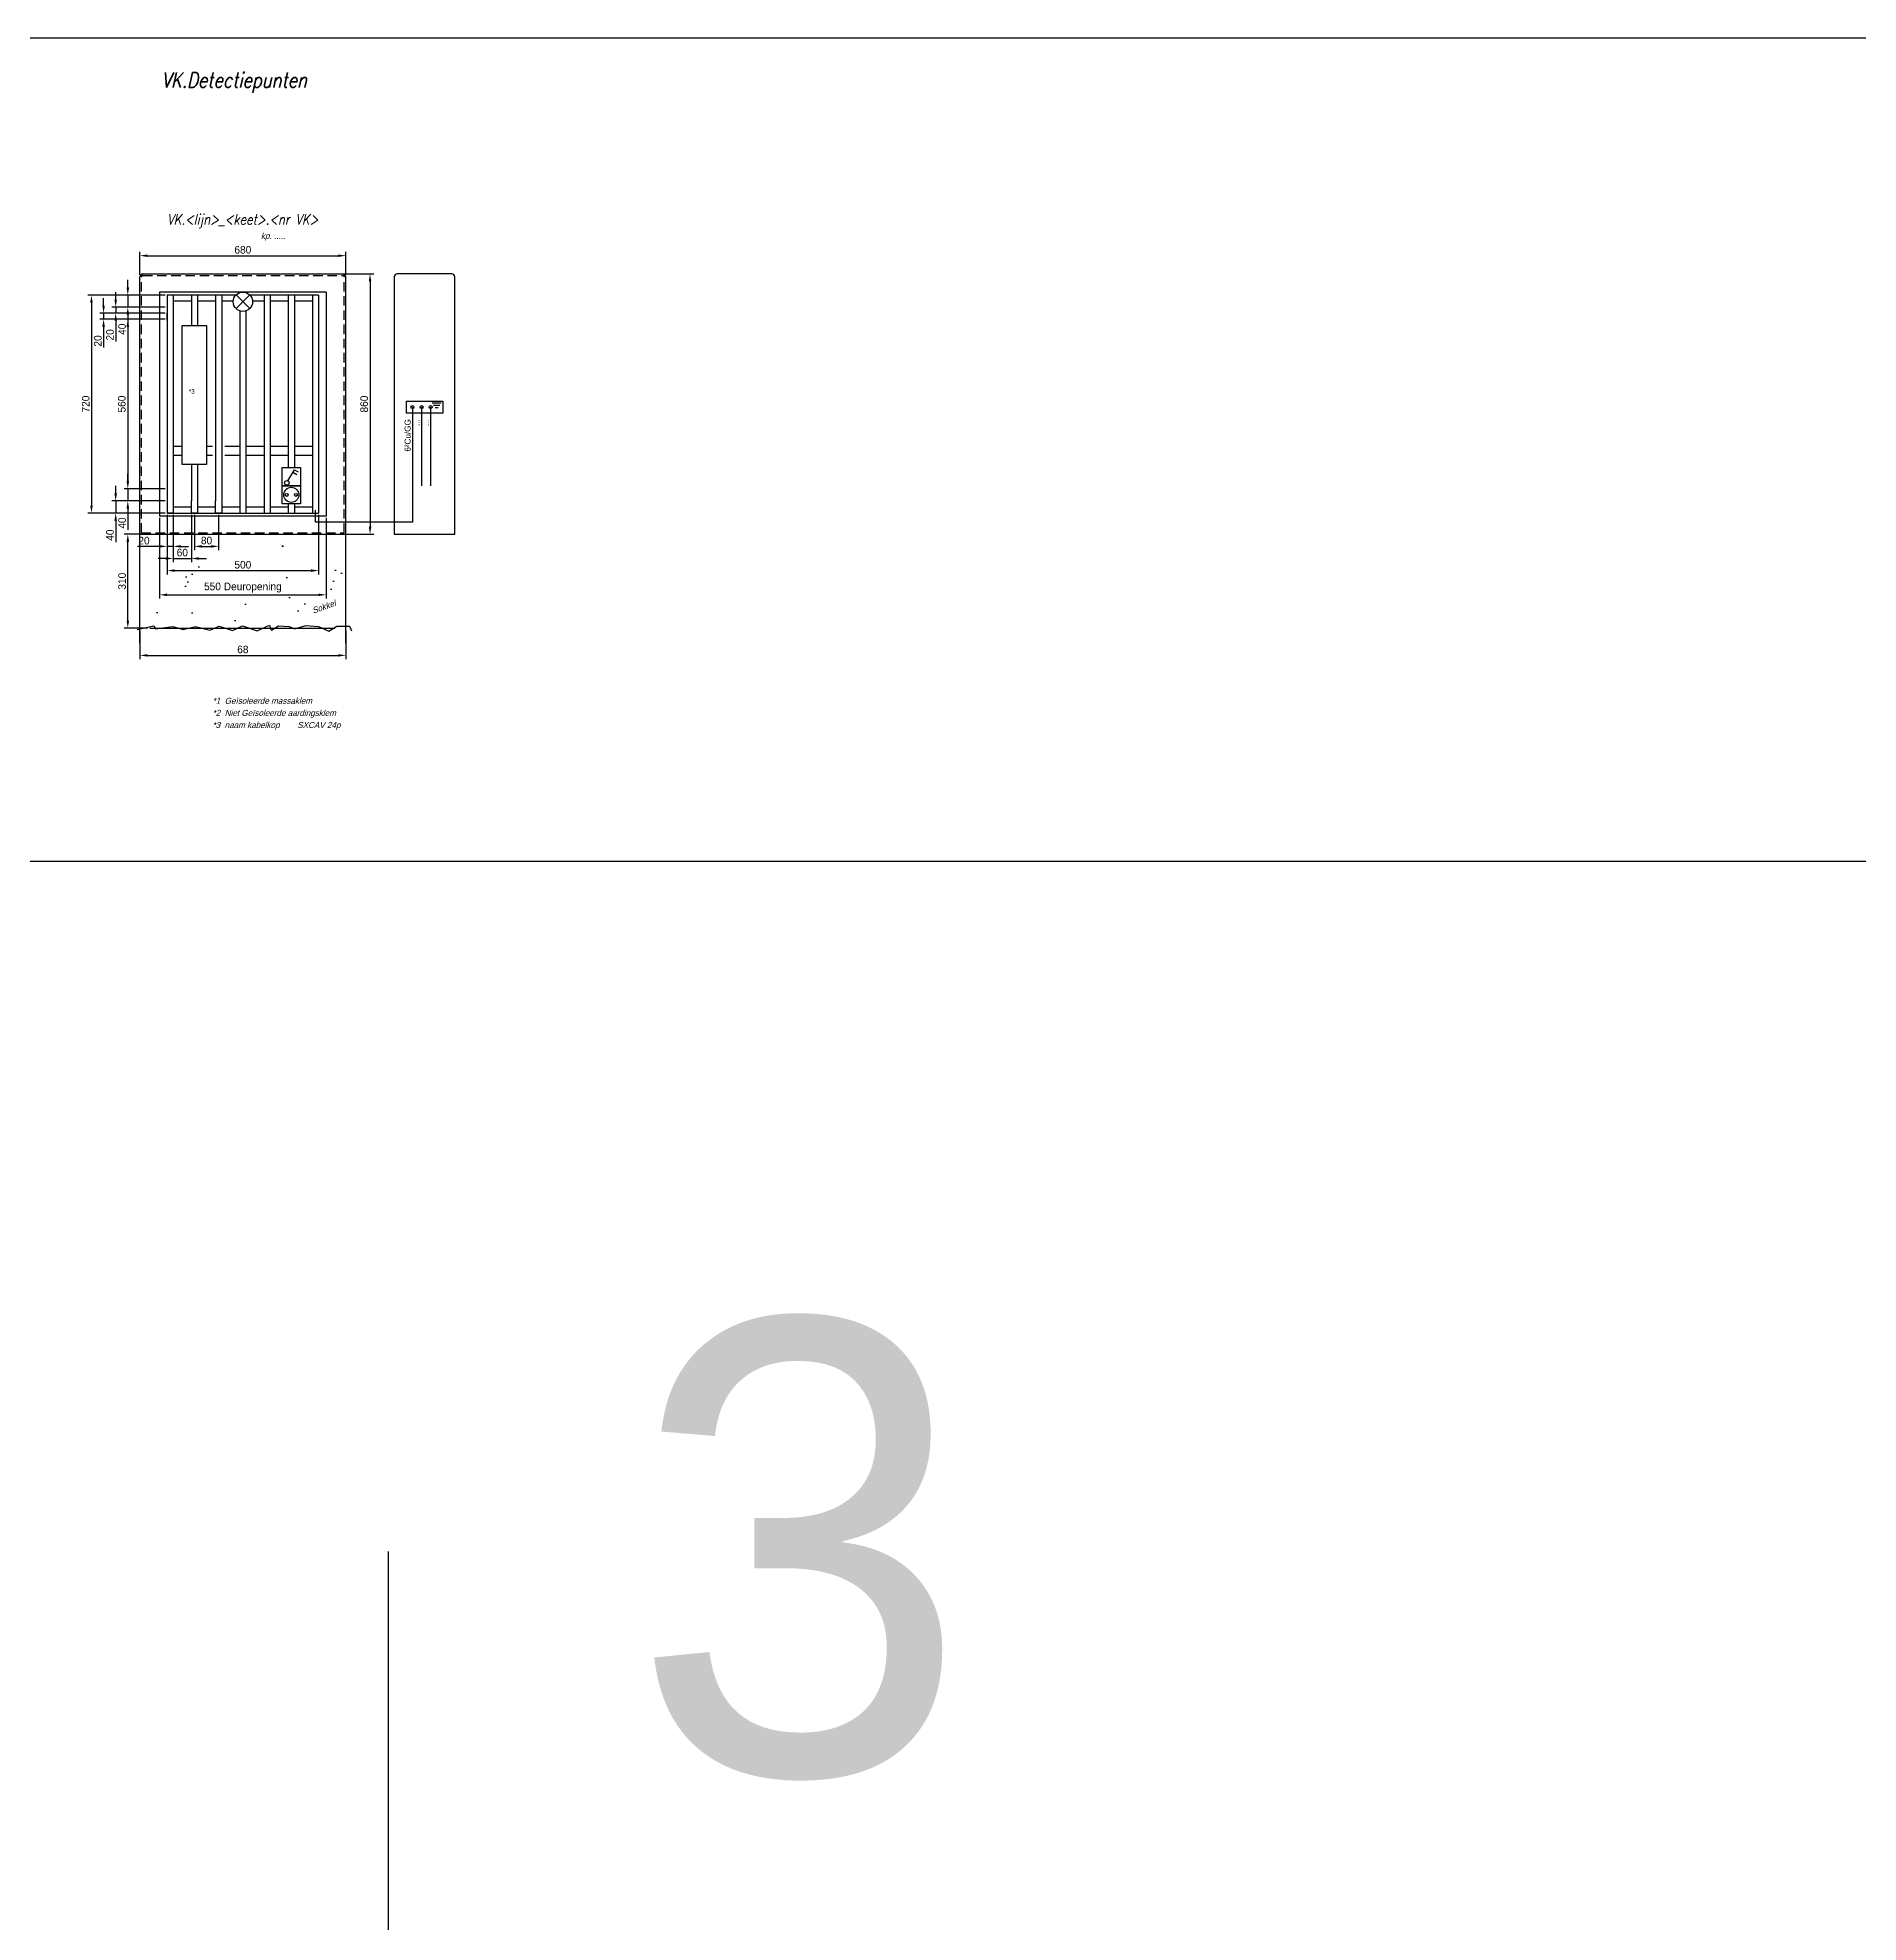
# Model space of a CAD drawing. Header units: millimetres. Extents: x -1040 to 5136, y -2580 to 8636.
# Drawn here: x 748 to 1350, y -486 to 136 of the extents above; entities that cross this region are included whole.
import ezdxf
from ezdxf.enums import TextEntityAlignment as Align

# ---------------------------------------------------------------- set-up
doc = ezdxf.new("R2010")
doc.units = ezdxf.units.MM
doc.linetypes.add('HIDDEN2', pattern=[4.6875, 3.125, -1.5625])
doc.layers.add('kader', color=7, linetype='Continuous')
doc.layers.add('noprint', color=40, linetype='Continuous', plot=False)
doc.styles.add('ISO', font='isoplus')
doc.styles.add('ISO2S', font='isoplus', dxfattribs={"oblique": 15, "height": 2})
doc.styles.add('isoplus', font='isoplus.shx')
doc.styles.add('ITALICT', font='italict', dxfattribs={"width": 0.8})
doc.styles.add('MONO_8', font='monotxt', dxfattribs={"width": 0.8})
doc.styles.get("Standard").update_dxf_attribs({"font": 'isoplus.shx'})
doc.dimstyles.new('ISO-25', dxfattribs={"dimtxt": 2.5, "dimasz": 2.5, "dimexe": 1.25, "dimexo": 0.625, "dimtad": 1, "dimtxsty": 'Standard', "dimcen": 2.5, "dimadec": 0, "dimazin": 0, "dimtfac": 1, "dimtmove": 0, "dimatfit": 3, "dimfxl": 1, "dimarcsym": 0})

# ---------------------------------------------------------------- blocks, each defined once
blk = doc.blocks.new('paginalayout')
at = {"layer": 'noprint', "linetype": 'Continuous'}
for p, q in [((610, 136), (820, 136)), ((820, 136), (1030, 136)), ((1030, 136), (1240, 136)), ((1240, 136), (1450, 136))]:
    blk.add_line(p, q, dxfattribs=at)
at = {"layer": 'noprint'}
for p, q in [((-136, -136), (5000, -136)), ((864, -364), (864, -2500))]:
    blk.add_line(p, q, dxfattribs=at)
blk.add_text('3', height=150, dxfattribs=at).set_placement((1000, -362.5), align=Align.MIDDLE_CENTER)
blk = doc.blocks.new('*D242')
at = {"color": 0, "lineweight": -2, "transparency": 16777216}
for p, q in [((782, 57.63), (782, 65.25)), ((784.5, 64), (847.5, 64)), ((850, 57.63), (850, 65.25))]:
    blk.add_line(p, q, dxfattribs=at)
at = {"color": 0, "transparency": 16777216}
for points in [[(784.5, 64.42), (784.5, 63.58), (782, 64)], [(847.5, 64.42), (847.5, 63.58), (850, 64)]]:
    blk.add_solid(points, dxfattribs=at)
at = {"layer": 'Defpoints', "color": 0, "transparency": 16777216}
for p in [(850, 64), (782, 57), (850, 57)]:
    blk.add_point(p, dxfattribs=at)
at = {"color": 0, "transparency": 16777216, "insert": (816, 65.94), "char_height": 2.5, "attachment_point": 5}
blk.add_mtext('680', dxfattribs=at)
blk = doc.blocks.new('*D243')
at = {"color": 0, "lineweight": -2, "transparency": 16777216}
for p, q in [((784.6, -28), (776.75, -28)), ((778, -56.5), (778, -30.5)), ((784.6, -59), (776.75, -59))]:
    blk.add_line(p, q, dxfattribs=at)
at = {"color": 0, "transparency": 16777216}
for points in [[(777.58, -30.5), (778.42, -30.5), (778, -28)], [(777.58, -56.5), (778.42, -56.5), (778, -59)]]:
    blk.add_solid(points, dxfattribs=at)
at = {"layer": 'Defpoints', "color": 0, "transparency": 16777216}
for p in [(778, -28), (785.22, -28), (785.22, -59)]:
    blk.add_point(p, dxfattribs=at)
at = {"color": 0, "transparency": 16777216, "insert": (776.12, -43.5), "char_height": 2.5, "attachment_point": 5, "rotation": 90}
blk.add_mtext('310', dxfattribs=at)
blk = doc.blocks.new('*D244')
at = {"color": 0, "lineweight": -2, "transparency": 16777216}
for p, q in [((782, -59.87), (782, -69.25)), ((850, -59.87), (850, -69.25)), ((784.5, -68), (847.5, -68))]:
    blk.add_line(p, q, dxfattribs=at)
at = {"color": 0, "transparency": 16777216}
for points in [[(784.5, -67.58), (784.5, -68.42), (782, -68)], [(847.5, -67.58), (847.5, -68.42), (850, -68)]]:
    blk.add_solid(points, dxfattribs=at)
at = {"layer": 'Defpoints', "color": 0, "transparency": 16777216}
for p in [(782, -59.24), (850, -59.24), (850, -68)]:
    blk.add_point(p, dxfattribs=at)
at = {"color": 0, "transparency": 16777216, "insert": (816, -66.06), "char_height": 2.5, "attachment_point": 5}
blk.add_mtext('68', dxfattribs=at)
blk = doc.blocks.new('*D245')
at = {"color": 0, "lineweight": -2, "transparency": 16777216}
for p, q in [((790.37, 51), (776.75, 51)), ((778, 53.5), (778, 56)), ((778, 51), (778, 47)), ((790.37, 47), (776.75, 47)), ((778, 44.5), (778, 37.42))]:
    blk.add_line(p, q, dxfattribs=at)
at = {"color": 0, "transparency": 16777216}
for points in [[(777.58, 53.5), (778.42, 53.5), (778, 51)], [(777.58, 44.5), (778.42, 44.5), (778, 47)]]:
    blk.add_solid(points, dxfattribs=at)
at = {"layer": 'Defpoints', "color": 0, "transparency": 16777216}
for p in [(791, 51), (778, 47), (791, 47)]:
    blk.add_point(p, dxfattribs=at)
at = {"color": 0, "transparency": 16777216, "insert": (776.12, 39.71), "char_height": 2.5, "attachment_point": 5, "rotation": 90}
blk.add_mtext('40', dxfattribs=at)
blk = doc.blocks.new('*D246')
at = {"color": 0, "lineweight": -2, "transparency": 16777216}
for p, q in [((774, 49.5), (774, 52)), ((790.37, 47), (772.75, 47)), ((790.37, 45), (772.75, 45)), ((774, 47), (774, 45)), ((774, 42.5), (774, 35.7))]:
    blk.add_line(p, q, dxfattribs=at)
at = {"color": 0, "transparency": 16777216}
for points in [[(773.58, 49.5), (774.42, 49.5), (774, 47)], [(773.58, 42.5), (774.42, 42.5), (774, 45)]]:
    blk.add_solid(points, dxfattribs=at)
at = {"layer": 'Defpoints', "color": 0, "transparency": 16777216}
for p in [(774, 45), (791, 47), (791, 45)]:
    blk.add_point(p, dxfattribs=at)
at = {"color": 0, "transparency": 16777216, "insert": (772.12, 37.85), "char_height": 2.5, "attachment_point": 5, "rotation": 90}
blk.add_mtext('20', dxfattribs=at)
blk = doc.blocks.new('*D247')
at = {"color": 0, "lineweight": -2, "transparency": 16777216}
for p, q in [((770, 47.5), (770, 50)), ((790.37, 45), (768.75, 45)), ((770, 45), (770, 43)), ((790.37, 43), (768.75, 43)), ((770, 40.5), (770, 33.7))]:
    blk.add_line(p, q, dxfattribs=at)
at = {"color": 0, "transparency": 16777216}
for points in [[(769.58, 47.5), (770.42, 47.5), (770, 45)], [(769.58, 40.5), (770.42, 40.5), (770, 43)]]:
    blk.add_solid(points, dxfattribs=at)
at = {"layer": 'Defpoints', "color": 0, "transparency": 16777216}
for p in [(791, 45), (770, 43), (791, 43)]:
    blk.add_point(p, dxfattribs=at)
at = {"color": 0, "transparency": 16777216, "insert": (768.12, 35.85), "char_height": 2.5, "attachment_point": 5, "rotation": 90}
blk.add_mtext('20', dxfattribs=at)
blk = doc.blocks.new('*D248')
at = {"color": 0, "lineweight": -2, "transparency": 16777216}
for p, q in [((790.37, 43), (776.75, 43)), ((778, 40.5), (778, -10.5)), ((790.37, -13), (776.75, -13))]:
    blk.add_line(p, q, dxfattribs=at)
at = {"color": 0, "transparency": 16777216}
for points in [[(777.58, 40.5), (778.42, 40.5), (778, 43)], [(777.58, -10.5), (778.42, -10.5), (778, -13)]]:
    blk.add_solid(points, dxfattribs=at)
at = {"layer": 'Defpoints', "color": 0, "transparency": 16777216}
for p in [(791, 43), (778, -13), (791, -13)]:
    blk.add_point(p, dxfattribs=at)
at = {"color": 0, "transparency": 16777216, "insert": (776.03, 15), "char_height": 2.5, "attachment_point": 5, "rotation": 90}
blk.add_mtext('560', dxfattribs=at)
blk = doc.blocks.new('*D249')
at = {"color": 0, "lineweight": -2, "transparency": 16777216}
for p, q in [((778, -10.5), (778, -8)), ((790.37, -13), (776.75, -13)), ((790.37, -17), (776.75, -17)), ((778, -13), (778, -17)), ((778, -19.5), (778, -26.58))]:
    blk.add_line(p, q, dxfattribs=at)
at = {"color": 0, "transparency": 16777216}
for points in [[(777.58, -10.5), (778.42, -10.5), (778, -13)], [(777.58, -19.5), (778.42, -19.5), (778, -17)]]:
    blk.add_solid(points, dxfattribs=at)
at = {"layer": 'Defpoints', "color": 0, "transparency": 16777216}
for p in [(778, -17), (791, -13), (791, -17)]:
    blk.add_point(p, dxfattribs=at)
at = {"color": 0, "transparency": 16777216, "insert": (776.12, -24.29), "char_height": 2.5, "attachment_point": 5, "rotation": 90}
blk.add_mtext('40', dxfattribs=at)
blk = doc.blocks.new('*D250')
at = {"color": 0, "lineweight": -2, "transparency": 16777216}
for p, q in [((774, -14.5), (774, -12)), ((790.37, -17), (772.75, -17)), ((774, -17), (774, -21)), ((790.37, -21), (772.75, -21)), ((774, -23.5), (774, -30.58))]:
    blk.add_line(p, q, dxfattribs=at)
at = {"color": 0, "transparency": 16777216}
for points in [[(773.58, -14.5), (774.42, -14.5), (774, -17)], [(773.58, -23.5), (774.42, -23.5), (774, -21)]]:
    blk.add_solid(points, dxfattribs=at)
at = {"layer": 'Defpoints', "color": 0, "transparency": 16777216}
for p in [(791, -17), (774, -21), (791, -21)]:
    blk.add_point(p, dxfattribs=at)
at = {"color": 0, "transparency": 16777216, "insert": (772.12, -28.29), "char_height": 2.5, "attachment_point": 5, "rotation": 90}
blk.add_mtext('40', dxfattribs=at)
blk = doc.blocks.new('*D251')
at = {"color": 0, "lineweight": -2, "transparency": 16777216}
for p, q in [((791, -21.62), (791, -33.25)), ((793, -21.62), (793, -33.25)), ((788.5, -32), (781.2, -32)), ((793, -32), (791, -32)), ((795.5, -32), (798, -32))]:
    blk.add_line(p, q, dxfattribs=at)
at = {"color": 0, "transparency": 16777216}
for points in [[(788.5, -31.58), (788.5, -32.42), (791, -32)], [(795.5, -31.58), (795.5, -32.42), (793, -32)]]:
    blk.add_solid(points, dxfattribs=at)
at = {"layer": 'Defpoints', "color": 0, "transparency": 16777216}
for p in [(791, -21), (793, -21), (793, -32)]:
    blk.add_point(p, dxfattribs=at)
at = {"color": 0, "transparency": 16777216, "insert": (783.35, -30.12), "char_height": 2.5, "attachment_point": 5}
blk.add_mtext('20', dxfattribs=at)
blk = doc.blocks.new('*D252')
at = {"color": 0, "lineweight": -2, "transparency": 16777216}
for p, q in [((793, -21.62), (793, -37.25)), ((799, -21.62), (799, -37.25)), ((790.5, -36), (788, -36)), ((793, -36), (799, -36)), ((801.5, -36), (804, -36))]:
    blk.add_line(p, q, dxfattribs=at)
at = {"color": 0, "transparency": 16777216}
for points in [[(790.5, -35.58), (790.5, -36.42), (793, -36)], [(801.5, -35.58), (801.5, -36.42), (799, -36)]]:
    blk.add_solid(points, dxfattribs=at)
at = {"layer": 'Defpoints', "color": 0, "transparency": 16777216}
for p in [(793, -21), (799, -21), (799, -36)]:
    blk.add_point(p, dxfattribs=at)
at = {"color": 0, "transparency": 16777216, "insert": (796, -34.06), "char_height": 2.5, "attachment_point": 5}
blk.add_mtext('60', dxfattribs=at)
blk = doc.blocks.new('*D253')
at = {"color": 0, "lineweight": -2, "transparency": 16777216}
for p, q in [((800, -21.62), (800, -33.25)), ((808, -21.62), (808, -33.25)), ((802.5, -32), (805.5, -32))]:
    blk.add_line(p, q, dxfattribs=at)
at = {"color": 0, "transparency": 16777216}
for points in [[(802.5, -31.58), (802.5, -32.42), (800, -32)], [(805.5, -31.58), (805.5, -32.42), (808, -32)]]:
    blk.add_solid(points, dxfattribs=at)
at = {"layer": 'Defpoints', "color": 0, "transparency": 16777216}
for p in [(800, -21), (808, -21), (808, -32)]:
    blk.add_point(p, dxfattribs=at)
at = {"color": 0, "transparency": 16777216, "insert": (804, -30.08), "char_height": 2.5, "attachment_point": 5}
blk.add_mtext('80', dxfattribs=at)
blk = doc.blocks.new('*D254')
at = {"color": 0, "lineweight": -2, "transparency": 16777216}
for p, q in [((791, -21.62), (791, -41.25)), ((841, -21.62), (841, -41.25)), ((793.5, -40), (838.5, -40))]:
    blk.add_line(p, q, dxfattribs=at)
at = {"color": 0, "transparency": 16777216}
for points in [[(793.5, -39.58), (793.5, -40.42), (791, -40)], [(838.5, -39.58), (838.5, -40.42), (841, -40)]]:
    blk.add_solid(points, dxfattribs=at)
at = {"layer": 'Defpoints', "color": 0, "transparency": 16777216}
for p in [(791, -21), (841, -21), (841, -40)]:
    blk.add_point(p, dxfattribs=at)
at = {"color": 0, "transparency": 16777216, "insert": (816, -38.09), "char_height": 2.5, "attachment_point": 5}
blk.add_mtext('500', dxfattribs=at)
blk = doc.blocks.new('*D255')
at = {"color": 0, "lineweight": -2, "transparency": 16777216}
for p, q in [((790.37, 51), (764.75, 51)), ((766, 48.5), (766, -18.5)), ((790.37, -21), (764.75, -21))]:
    blk.add_line(p, q, dxfattribs=at)
at = {"color": 0, "transparency": 16777216}
for points in [[(765.58, 48.5), (766.42, 48.5), (766, 51)], [(765.58, -18.5), (766.42, -18.5), (766, -21)]]:
    blk.add_solid(points, dxfattribs=at)
at = {"layer": 'Defpoints', "color": 0, "transparency": 16777216}
for p in [(791, 51), (766, -21), (791, -21)]:
    blk.add_point(p, dxfattribs=at)
at = {"color": 0, "transparency": 16777216, "insert": (764.12, 15), "char_height": 2.5, "attachment_point": 5, "rotation": 90}
blk.add_mtext('720', dxfattribs=at)
blk = doc.blocks.new('*D256')
at = {"color": 0, "lineweight": -2, "transparency": 16777216}
for p, q in [((788.5, -22.62), (788.5, -49.25)), ((843.5, -22.62), (843.5, -49.25)), ((791, -48), (841, -48))]:
    blk.add_line(p, q, dxfattribs=at)
at = {"color": 0, "transparency": 16777216}
for points in [[(791, -47.58), (791, -48.42), (788.5, -48)], [(841, -47.58), (841, -48.42), (843.5, -48)]]:
    blk.add_solid(points, dxfattribs=at)
at = {"layer": 'Defpoints', "color": 0, "transparency": 16777216}
for p in [(788.5, -22), (843.5, -22), (843.5, -48)]:
    blk.add_point(p, dxfattribs=at)
at = {"color": 0, "transparency": 16777216, "insert": (816, -45.61), "char_height": 2.5, "attachment_point": 5}
blk.add_mtext('550 Deuropening', dxfattribs=at)
blk = doc.blocks.new('*D257')
at = {"color": 0, "lineweight": -2, "transparency": 16777216}
for p, q in [((849.62, 58), (859.25, 58)), ((858, 55.5), (858, -25.5)), ((849.62, -28), (859.25, -28))]:
    blk.add_line(p, q, dxfattribs=at)
at = {"color": 0, "transparency": 16777216}
for points in [[(857.58, 55.5), (858.42, 55.5), (858, 58)], [(857.58, -25.5), (858.42, -25.5), (858, -28)]]:
    blk.add_solid(points, dxfattribs=at)
at = {"layer": 'Defpoints', "color": 0, "transparency": 16777216}
for p in [(849, 58), (849, -28), (858, -28)]:
    blk.add_point(p, dxfattribs=at)
at = {"color": 0, "transparency": 16777216, "insert": (856.06, 15), "char_height": 2.5, "attachment_point": 5, "rotation": 90}
blk.add_mtext('860', dxfattribs=at)
blk = doc.blocks.new('T_L233V1')
at = {"color": 2, "linetype": 'Continuous'}
for p, q in [((-2.83, -2.83), (2.83, 2.83)), ((-2.83, 2.83), (2.83, -2.83))]:
    blk.add_line(p, q, dxfattribs=at)
at = {"color": 7}
blk.add_circle((0, 0), 4, dxfattribs=at)
at = {"color": 1, "style": 'MONO_8', "width": 0.8, "flags": 1}
for tag, p in [('STATION', (0, 0)), ('LIJN', (0, 2)), ('GEBRUIK', (0, -2))]:
    blk.add_attdef(tag, text='', height=1.5, dxfattribs=at).set_placement(p, align=Align.MIDDLE)
at = {"color": 7, "style": 'MONO_8', "width": 0.8}
for tag, p, height in [('FT', (6, 2.5), 2), ('LNAME', (6, -1.25), 2.5)]:
    blk.add_attdef(tag, p, '', height=height, dxfattribs=at)
at = {"color": 7, "style": 'ISO'}
blk.add_attdef('W', (6, -4.5), '', height=2, dxfattribs=at)
blk = doc.blocks.new('T_SP736O')
at = {"color": 7}
for centre, radius in [((0, 0), 2.5), ((-1.5, 0), 0.5), ((1.5, 0), 0.5)]:
    blk.add_circle(centre, radius, dxfattribs=at)
at = {"color": 7, "style": 'ISO2S', "oblique": 15}
blk.add_attdef('L1', text='', height=2, dxfattribs=at).set_placement((-3, 3.12), align=Align.RIGHT)
at = {"color": 9, "style": 'MONO_8', "width": 0.8, "flags": 1}
for tag, p in [('STATION', (0, 0)), ('LIJN', (0, 2)), ('GEBRUIK', (0, -2))]:
    blk.add_attdef(tag, text='', height=1.5, dxfattribs=at).set_placement(p, align=Align.MIDDLE)
at = {"color": 7, "style": 'ISO2S', "oblique": 15}
blk.add_attdef('L2', (3, 3.12), '', height=2, dxfattribs=at)
at = {"color": 7, "style": 'MONO_8', "width": 0.8}
blk.add_attdef('SPNAME', text='', height=2.5, dxfattribs=at).set_placement((0, -5), align=Align.MIDDLE)
blk = doc.blocks.new('t_a86')
at = {"color": 3}
for p, q in [((3, 0), (-3, 0)), ((2, -1.5), (-2, -1.5)), ((1, -3), (-1, -3))]:
    blk.add_line(p, q, dxfattribs=at)
at = {"color": 9, "style": 'MONO_8', "width": 0.8, "flags": 1}
for tag, p in [('STATION', (0, 0)), ('LIJN', (0, 2)), ('GEBRUIK', (0, -2))]:
    blk.add_attdef(tag, text='', height=1.5, dxfattribs=at).set_placement(p, align=Align.MIDDLE)
at = {"color": 7, "style": 'MONO_8', "width": 0.8}
blk.add_attdef('ANAME', (1, 0.75), '', height=2.5, dxfattribs=at)

msp = doc.modelspace()

# ---------------------------------------------------------------- hatches: boundary and pattern name
h = msp.add_hatch()
h.set_pattern_fill('AR-SAND', color=9, scale=0.5, angle=90, style=0)
h.set_pattern_definition([(127.5, (750, -180), (-24.4707, -0.8), [0, -19.304, 0, -21.59, 0, -20.6375]), (97.5, (750, -180), (-35.841, 22.476), [0, -10.414, 0, -17.399, 0, -6.6675]), (57.5, (750, -195.62), (-0.0719, 39.5496), [0, -6.35, 0, -22.86, 0, -29.845]), (47.5, (750, -195.62), (-11.1465, 38.178), [0, -3.175, 0, -14.986, 0, -17.145])])
h.paths.add_polyline_path([(782, -28), (782, -59.245), (786.583, -58.249), (787.054, -59.002), (788.741, -59.002), (792.871, -58.486), (794.743, -59.002), (798.153, -59.002), (800.347, -58.486), (802.412, -59.002), (806.677, -59.002), (808.178, -58.367), (810.136, -59.002), (814.268, -59.002), (815.891, -58.249), (818.098, -59.002), (822.684, -59.002), (824.79, -58.012), (825.087, -59.002), (826.563, -59.002), (827.756, -58.249), (831.316, -58.486), (832.607, -59.002), (833.77, -59.002), (836.774, -58.13), (840.927, -58.486), (842.079, -59.002), (845.981, -59.002), (846.979, -58.367), (850, -58.367), (850, -28)])
h.paths.add_polyline_path([(838.762, -54.925), (847.736, -52.05), (847.484, -48.824), (838.51, -51.699)], flags=24)

# ---------------------------------------------------------------- linework, layer by layer
at = {"color": 2}
for p, q in [((782, -64), (782, 57)), ((783, 58), (849, 58)), ((850, -64), (850, 57)), ((788.5, 52), (788.5, -22)), ((843.5, 52), (788.5, 52)), ((843.5, 52), (843.5, -22)), ((843.5, -22), (788.5, -22)), ((782, -28), (850, -28)), ((781.124, -59.435), (786.583, -58.249)), ((786.583, -58.249), (787.176, -59.198)), ((787.176, -59.198), (792.871, -58.486)), ((792.871, -58.486), (796.312, -59.435)), ((796.312, -59.435), (800.347, -58.486)), ((800.347, -58.486), (805.093, -59.672)), ((805.093, -59.672), (808.178, -58.367)), ((808.178, -58.367), (812.568, -59.791)), ((812.568, -59.791), (815.891, -58.249)), ((815.891, -58.249), (820.756, -59.909)), ((820.756, -59.909), (824.79, -58.012)), ((824.79, -58.012), (825.146, -59.198)), ((825.146, -59.198), (825.502, -59.672)), ((825.502, -59.672), (827.756, -58.249)), ((827.756, -58.249), (831.316, -58.486)), ((831.316, -58.486), (833.096, -59.198)), ((833.096, -59.198), (836.774, -58.13)), ((836.774, -58.13), (840.927, -58.486)), ((840.927, -58.486), (844.368, -60.028)), ((844.368, -60.028), (846.979, -58.367)), ((846.979, -58.367), (851.25, -58.367)), ((851.25, -58.367), (851.844, -59.909))]:
    msp.add_line(p, q, dxfattribs=at)
at = {"color": 9, "linetype": 'HIDDEN2'}
for p, q in [((782.5, -27.5), (782.5, 57)), ((783, 57.5), (849, 57.5)), ((849.5, -27.5), (849.5, 57)), ((782.5, -27.5), (849.5, -27.5))]:
    msp.add_line(p, q, dxfattribs=at)
at = {"color": 1}
for p, q in [((791, 51), (791, 42)), ((813.676, 51), (791, 51)), ((793, 51), (793, -17)), ((799, 51), (799, 41)), ((801, 51), (801, 41)), ((807, 51), (807, 45)), ((809, 51), (809, 45)), ((841, 51), (818.324, 51)), ((823, 51), (823, 45)), ((825, 51), (825, 45)), ((831, 51), (831, 45)), ((833, 51), (833, 45)), ((839, 51), (839, 45)), ((841, 51), (841, 45)), ((791, 42.6), (791, 45)), ((799, 49), (793, 49)), ((807, 49), (801, 49)), ((807, 45), (807, -17)), ((812.806, 49), (809, 49)), ((809, 45), (809, -17)), ((815, 45.76), (815, -9)), ((817, 45.76), (817, -9)), ((823, 49), (819.194, 49)), ((823, 45), (823, -21)), ((831, 49), (825, 49)), ((825, 45), (825, -21)), ((831, 45), (831, -6)), ((839, 49), (833, 49)), ((833, 45), (833, -6)), ((839, 45), (839, -21)), ((841, 45), (841, -21)), ((791, 43), (791, -21)), ((796, 1), (793, 1)), ((806, 1), (804, 1)), ((815, 1), (810, 1)), ((823, 1), (817, 1)), ((831, 1), (825, 1)), ((839, 1), (833, 1)), ((796, -2), (793, -2)), ((799, -5), (799, -9)), ((801, -5), (801, -9)), ((806, -2), (804, -2)), ((815, -2), (810, -2)), ((823, -2), (817, -2)), ((831, -2), (825, -2)), ((839, -2), (833, -2)), ((799, -9), (799, -17)), ((801, -9), (801, -17)), ((815, -9), (815, -21)), ((817, -9), (817, -21)), ((793, -17), (793, -21)), ((831, -18), (831, -21)), ((833, -18), (833, -21)), ((793, -21), (791, -21)), ((793, -21), (791, -21)), ((799, -19), (793, -19)), ((807, -19), (801, -19)), ((815, -19), (809, -19)), ((823, -19), (817, -19)), ((831, -19), (825, -19)), ((839, -19), (833, -19))]:
    msp.add_line(p, q, dxfattribs=at)
at = {"linetype": 'Continuous'}
for p, q in [((875, 14), (875, -12)), ((878, 14), (878, -12))]:
    msp.add_line(p, q, dxfattribs=at)
at = {"color": 7}
for p, q in [((830.875, -10.35), (833, -6.67)), ((832.5, -7.536), (833.799, -8.286)), ((833, -6.67), (834.299, -7.42))]:
    msp.add_line(p, q, dxfattribs=at)
at = {"color": 9}
msp.add_line((785.223, -59.002), (846.423, -59.002), dxfattribs=at)
at = {"color": 2}
msp.add_lwpolyline([(867, 58, 0.4142136), (866, 57), (866, -28), (886, -28), (886, 57, 0.4142136), (885, 58)], format="xyb", close=True, dxfattribs=at)
at = {"color": 3}
msp.add_lwpolyline([(796, -5), (796, 41), (804, 41), (804, -5)], close=True, dxfattribs=at)
at = {"linetype": 'Continuous'}
msp.add_lwpolyline([(872, 14), (872, -24), (840, -24), (840, -20)], dxfattribs=at)
msp.add_lwpolyline([(870, 16), (882, 16), (882, 12), (870, 12)], close=True, dxfattribs=at)
at = {"color": 2}
for points in [[(829, -6), (835, -6), (835, -12), (829, -12)], [(829, -12), (835, -12), (835, -18), (829, -18)]]:
    msp.add_lwpolyline(points, close=True, dxfattribs=at)
at = {"color": 1}
for points in [[(801, -17), (801, -21), (799, -21), (799, -17)], [(809, -17), (809, -21), (807, -21), (807, -17)], [(791, -21), (841, -21)]]:
    msp.add_lwpolyline(points, dxfattribs=at)
at = {"linetype": 'Continuous'}
for centre in [(872, 14), (875, 14), (878, 14)]:
    msp.add_circle(centre, 0.5, dxfattribs=at)
at = {"color": 7}
msp.add_circle((830.5, -11), 0.75, dxfattribs=at)
at = {"color": 2}
for centre, start, end in [((783, 57), 90, 180), ((849, 57), 0, 90)]:
    msp.add_arc(centre, 1, start, end, dxfattribs=at)
at = {"color": 2, "linetype": 'HIDDEN2'}
for centre, start, end in [((783, 57), 90, 180), ((849, 57), 0, 90)]:
    msp.add_arc(centre, 0.5, start, end, dxfattribs=at)

# ---------------------------------------------------------------- block references
at = {"color": 9, "xscale": 0.8000000000000114, "yscale": 0.8000000000000114, "zscale": 0.8000000000000114}
msp.add_blockref('T_L233V1', (816, 48.8), dxfattribs=at)
msp.add_blockref('T_SP736O', (832, -15))
at = {"layer": 'kader', "color": 7, "linetype": 'Continuous', "xscale": 0.5, "yscale": 0.5, "zscale": 0.5}
msp.add_blockref('t_a86', (880, 15.25), dxfattribs=at)
at = {"layer": 'noprint', "linetype": 'Continuous'}
msp.add_blockref('paginalayout', (0, 0), dxfattribs=at)

# ---------------------------------------------------------------- texts
at = {"color": 3, "linetype": 'Continuous', "style": 'ITALICT', "width": 0.8}
msp.add_text('VK.Detectiepunten', height=5, dxfattribs=at).set_placement((813.187, 122), align=Align.MIDDLE_CENTER)
at = {"color": 7, "linetype": 'Continuous', "style": 'ITALICT', "width": 0.8}
msp.add_text('VK.<lijn>_<keet>.<nr VK>', height=3.5, dxfattribs=at).set_placement((816, 76), align=Align.MIDDLE_CENTER)
at = {"color": 7, "linetype": 'Continuous', "style": 'ISO2S', "oblique": 15}
for s, p in [('kp. .....', (821.958, 69.527)), ('kp. .....', (821.958, 69.527)), ('*1', (806, -84)), ('*2', (806, -88)), ('Niet Geïsoleerde aardingsklem', (810, -88)), ('Geïsoleerde massaklem', (810, -84)), ('*3', (805.97, -92)), ('naam kabelkop', (809.97, -92)), ('SXCAV 24p', (833.97, -92))]:
    msp.add_text(s, height=2, dxfattribs=at).set_placement(p)
at = {"linetype": 'Continuous'}
msp.add_text('*3', height=1.5, dxfattribs=at).set_placement((799.141, 18), align=Align.BOTTOM_CENTER)
at = {"color": 7, "style": 'isoplus'}
for s, p in [('6²Cu/GG', (872, 10)), ('...', (875, 10)), ('...', (878, 10))]:
    msp.add_text(s, height=2, rotation=90, dxfattribs=at).set_placement(p, align=Align.BOTTOM_RIGHT)
at = {"color": 7, "style": 'ISO2S', "oblique": 15}
msp.add_text('Sokkel', height=2, rotation=19.461409, dxfattribs=at).set_placement((839.292, -54.245))

# ---------------------------------------------------------------- dimensions: what is measured, and where the dimension line sits
at = {"color": 9}
for base, p1, p2, text, picture, middle in [((850, 64), (782, 57), (850, 57), '680', '*D242', (816, 65.939)), ((799, -36), (793, -21), (799, -21), '60', '*D252', (796, -34.061)), ((843.5, -48), (788.5, -22), (843.5, -22), '550 Deuropening', '*D256', (816, -45.608)), ((841, -40), (791, -21), (841, -21), '500', '*D254', (816, -38.091)), ((808, -32), (800, -21), (808, -21), '80', '*D253', (804, -30.082))]:
    dim = msp.add_linear_dim(base=base, p1=p1, p2=p2, text=text, dimstyle='ISO-25', dxfattribs=at)
    dim.commit()
    dim.dimension.update_dxf_attribs({"geometry": picture, "text_midpoint": middle})
for base, p1, p2, text, picture, middle in [((858, -28), (849, 58), (849, -28), '860', '*D257', (856.061, 15)), ((766, -21), (791, 51), (791, -21), '720', '*D255', (764.124, 15)), ((770, 43), (791, 45), (791, 43), '20', '*D247', (768.124, 35.848)), ((774, 45), (791, 47), (791, 45), '20', '*D246', (772.124, 37.848)), ((778, 47), (791, 51), (791, 47), '40', '*D245', (776.124, 39.709)), ((778, -13), (791, 43), (791, -13), '560', '*D248', (776.027, 15)), ((774, -21), (791, -17), (791, -21), '40', '*D250', (772.124, -28.291)), ((778, -17), (791, -13), (791, -17), '40', '*D249', (776.124, -24.291)), ((778, -28), (785.223, -59.002), (785.223, -28), '310', '*D243', (776.124, -43.501))]:
    dim = msp.add_linear_dim(base=base, p1=p1, p2=p2, angle=90, text=text, dimstyle='ISO-25', dxfattribs=at)
    dim.commit()
    dim.dimension.update_dxf_attribs({"geometry": picture, "text_midpoint": middle})
dim = msp.add_linear_dim(base=(793, -32), p1=(791, -21), p2=(793, -21), text='20', dimstyle='ISO-25', dxfattribs=at)
dim.commit()
dim.dimension.update_dxf_attribs({"geometry": '*D251', "text_midpoint": (783.351, -32), "dimtype": 160})
dim = msp.add_linear_dim(base=(850, -68), p1=(782, -59.245), p2=(850, -59.245), dimstyle='ISO-25', dxfattribs=at)
dim.commit()
dim.dimension.update_dxf_attribs({"geometry": '*D244', "text_midpoint": (816, -66.061)})

doc.saveas('drawing.dxf')
